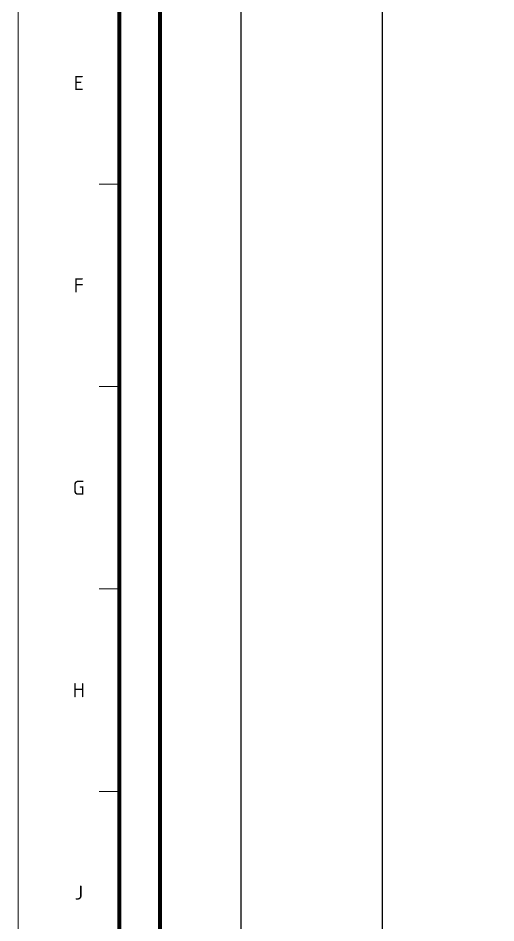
# Model space of a CAD drawing. Header units: millimetres. Extents: x 0 to 1189, y 0 to 841.
# Drawn here: x 0 to 118, y 438 to 661.5 of the extents above; entities that cross this region are included whole.
import ezdxf
from ezdxf.enums import TextEntityAlignment as Align

# ---------------------------------------------------------------- set-up
doc = ezdxf.new("R2010")
doc.units = ezdxf.units.MM
for name, color, linetype, lineweight in [('06-TEXTO', 7, 'CONTINUOUS', 25), ('07-RECUADRO', 7, 'CONTINUOUS', 70), ('08-FINA', 5, 'CONTINUOUS', 18), ('A-EXTERIOR', 8, 'CONTINUOUS', 25)]:
    doc.layers.add(name, color=color, linetype=linetype, lineweight=lineweight)
doc.styles.add('ISO3098', font='isocpeur.ttf')

msp = doc.modelspace()

# ---------------------------------------------------------------- linework, layer by layer
at = {"layer": '07-RECUADRO'}
msp.add_lwpolyline([(25, 10), (1179, 10), (1179, 831), (25, 831)], close=True, dxfattribs=at)
at = {"layer": '08-FINA'}
for p, q in [((25, 620.5), (20, 620.5)), ((25, 570.5), (20, 570.5)), ((25, 520.5), (20, 520.5)), ((25, 470.5), (20, 470.5))]:
    msp.add_line(p, q, dxfattribs=at)
msp.add_lwpolyline([(0, 0), (1189, 0), (1189, 841), (0, 841)], close=True, dxfattribs=at)
at = {"layer": 'A-EXTERIOR', "lineweight": 70}
msp.add_lwpolyline([(35, 172), (885, 172), (885, 797), (35, 797)], close=True, dxfattribs=at)
at = {"layer": 'A-EXTERIOR'}
msp.add_lwpolyline([(55, 172), (90, 172), (90, 797), (55, 797)], close=True, dxfattribs=at)

# ---------------------------------------------------------------- texts
at = {"layer": '06-TEXTO', "style": 'ISO3098'}
for s, p in [('E', (15, 645.5)), ('F', (15, 595.5)), ('G', (15, 545.5)), ('H', (15, 495.5)), ('J', (15, 445.5))]:
    msp.add_text(s, height=3.5, dxfattribs=at).set_placement(p, align=Align.MIDDLE_CENTER)

doc.saveas('drawing.dxf')
